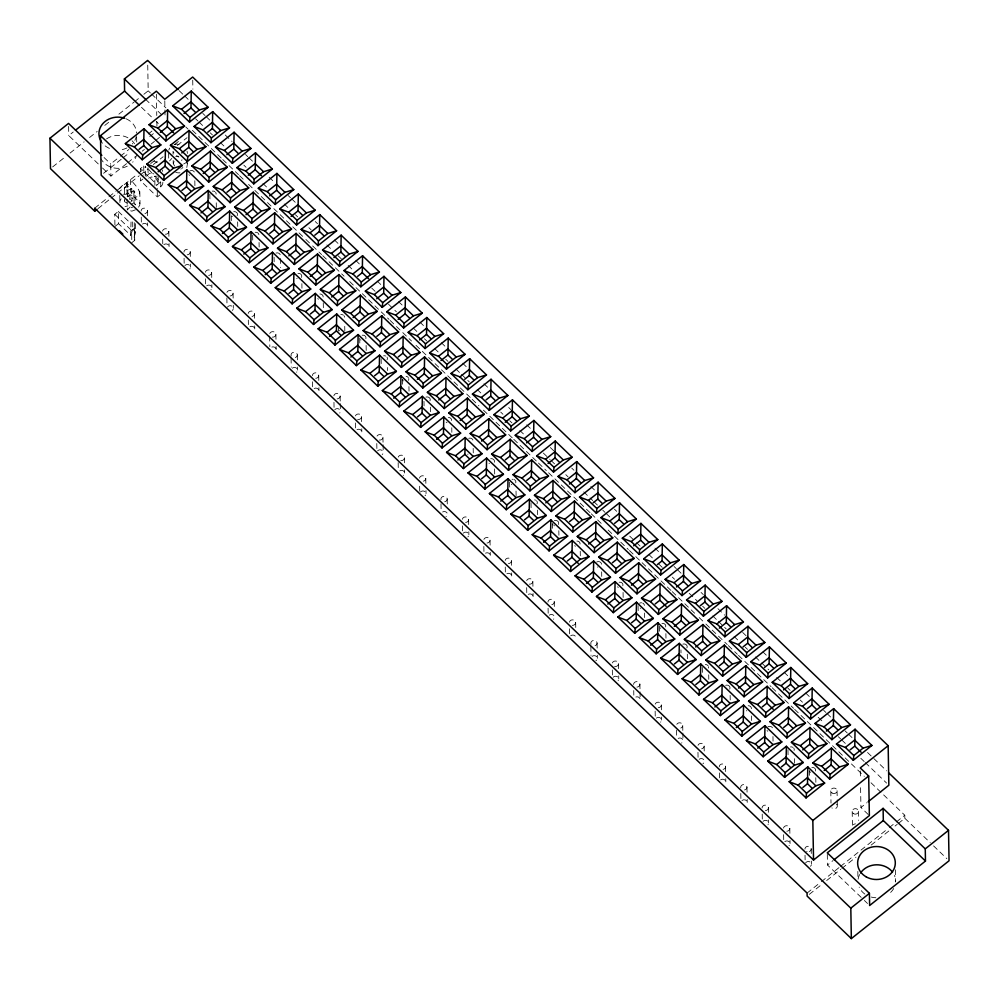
<?xml version="1.0" encoding="UTF-8"?>
<svg xmlns="http://www.w3.org/2000/svg" width="999" height="999" viewBox="0 0 999 999"><rect width="100%" height="100%" fill="white"/><g stroke="black" fill="none" stroke-linecap="round" stroke-linejoin="round"><path stroke-width="0.75" stroke-dasharray="5 3.75" d="M138.561 207.168L139.872 204.97L139.648 202.51L132.368 194.967L130.632 191.758L130.419 179.583C137.887 187.974 146.89 196.491 129.42 198.764M158.154 176.623L158.229 183.454L156.418 185.714M145.592 176.074L145.479 166.171M174.588 166.046L173.239 163.436L174.475 160.851M162.525 171.403L162.662 170.042M162.874 182.218L162.737 183.566A6.631 5.794 -1 0 1 161.963 185.389L159.915 187.375A6.219 5.432 -1 0 1 158.004 188.212L157.293 188.349M187.637 162.6L186.588 168.731M131.818 242.682L134.703 240.384L134.303 222.677M134.091 237.175L135.702 232.08L135.539 222.952M114.922 224.95L114.748 214.298L118.307 211.463L118.519 223.639L130.632 235.277L131.106 220.042M130.632 235.277L132.792 229.283L132.605 218.631M123.439 194.156A4.67 4.083 -1 0 0 125.474 194.293L133.841 190.759L134.865 191.945L133.654 194.568L131.905 195.354L129.882 194.83L127.085 197.79M169.793 148.089L169.368 148.751A7.53 6.593 -1 0 0 168.806 150.137M169.58 160.926L171.803 158.416M146.378 176.236L148.963 173.826A6.369 5.569 -1 0 1 151.024 173.164L151.761 173.089M121.216 198.813L120.542 199.688A5.232 4.583 -1 0 0 119.917 202.497M182.892 167.482L182.105 168.319M135.389 209.827L131.88 211.139L127.298 209.965L130.095 207.005M98.277 163.936L68.769 135.577L73.239 132.018M52.647 166.92L64.598 157.417M70.017 153.097L84.141 141.846M89.56 137.525L97.165 131.468M104.758 125.424L109.103 121.965M118.881 114.173L134.078 102.073M135.165 101.211L138.411 98.614M143.844 94.293L148.189 90.834L147.652 60.402M126.561 163.649L110.926 176.099L110.714 163.923L119.206 157.155M120.417 156.194L128.921 149.425M148.339 133.953L151.973 131.056M103.609 173.277L121.816 158.779M123.039 157.817L129.108 152.972M149.738 136.538L153.384 133.641M127.672 162.75L135.489 156.531M142.195 151.186L144.418 149.413M151.124 144.081L154.47 141.408M155.594 140.522L160.052 136.963M140.447 171.716L140.384 168.681L143.719 166.021L145.492 167.732L145.442 166.933M94.693 208.167L107.792 197.727M108.991 196.778L116.134 191.084M117.333 190.135L137.587 174.001M138.774 173.052L145.929 167.357M150.687 163.561L155.457 159.765M174.525 144.58L180.482 139.835M98.002 208.616L109.94 199.101M111.026 198.239L116.458 193.918M117.545 193.044L139.248 175.749M140.335 174.887L147.939 168.831M153.359 164.51L163.137 156.731M177.248 145.492L187.025 137.7M159.728 195.067L157.355 196.953L140.597 180.844L142.82 179.083M127.073 196.229L127.922 196.229L127.06 194.593L130.632 191.758M154.92 185.352L154.758 176.224L160.702 181.943L157.143 184.79L140.384 168.681M114.96 226.473L118.519 223.639M131.756 239.635L131.606 230.507L134.49 228.209L133.878 225.012M868.306 814.572L860.938 807.479L867.007 802.647M861.2 897.414L827.484 864.997L833.066 860.551M807.08 893.056L820.179 882.616M821.378 881.667L839.247 867.432M840.434 866.483L888.099 828.521M889.285 827.572L895.254 822.826M896.44 821.877L904.782 815.234L869.942 781.742M809.302 894.367L822.327 883.99M826.673 880.531L840.783 869.28M841.87 868.418L855.981 857.179M871.178 845.079L889.634 830.369M895.067 826.048L897.239 824.325M898.326 823.451L904.832 818.268L904.782 815.234M183.666 164.011L186.726 162.263L187.687 165.647M131.768 188.761L126.249 190.871L124.338 188.761A2.373 2.073 -1 0 1 124.85 187.55L128.534 186.413L131.768 188.761L131.98 200.924L130.906 201.386M180.719 169.056L181.431 168.756M132.368 203.609L134.053 202.934L135.265 204.92L135.04 192.745M181.331 160.24L182.13 159.927M127.947 205.794L125.687 206.468A4.67 4.083 -1 0 1 125 206.506M174.188 144.668L176.835 144.043L180.894 144.867M132.542 207.455L131.194 207.43M175.724 156.406L178.396 156.269M157.08 176.174L154.758 176.224M179.907 172.79L179.071 172.852A7.767 6.793 -1 0 1 176.536 172.552L175.699 172.278M126.998 203.047L124.688 201.773L124.475 196.366M127.922 196.229L127.71 184.066L124.538 184.428A7.28 6.369 -1 0 0 122.527 185.364L120.33 187.525A5.232 4.583 -1 0 0 119.88 188.436M152.984 173.701L153.871 173.901M153.971 161.076L157.205 162.425M152.098 173.302L148.089 168.669M129.633 198.913L130.332 199.4M179.146 90.672L183.654 95.005M184.778 96.079L188.149 99.326M202.772 113.386L205.02 115.547M206.144 116.633L210.652 120.954M225.275 135.015L232.018 141.496M245.517 154.483L247.764 156.643M248.888 157.717L253.384 162.05M269.131 177.185L274.762 182.592M288.261 195.567L290.509 197.74M291.633 198.813L296.129 203.147M315.247 221.528L317.507 223.689M334.378 239.91L338.873 244.231M355.744 260.452L360.239 264.785M377.123 281.006L381.618 285.327M398.489 301.548L402.984 305.869M419.855 322.09L424.363 326.423M441.233 342.645L445.729 346.965M462.599 363.186L467.107 367.507M483.978 383.728L488.474 388.062M508.716 407.517L510.964 409.69M526.71 424.825L531.218 429.145M550.337 447.54L553.708 450.774M571.703 468.081L573.963 470.242M590.834 486.463L595.329 490.784M614.447 509.178L616.695 511.338M654.944 548.101L660.564 553.508M674.063 566.483L676.311 568.643M677.434 569.73L681.942 574.05M701.061 592.444L703.308 594.605M717.931 608.666L724.687 615.147M742.682 632.454L746.053 635.701M762.924 651.91L766.295 655.157M784.302 672.464L787.674 675.711M805.669 693.006L810.164 697.339M823.663 710.314L825.911 712.474M827.035 713.561L831.543 717.881M845.042 730.856L847.289 733.016M848.413 734.103L852.909 738.423M867.532 752.484L886.65 770.866M195.604 118.769L197.852 120.929M198.976 122.003L203.459 126.311M210.19 132.792L212.437 134.94M220.292 142.495L225.899 147.889M243.843 165.147L246.091 167.295M262.912 183.479L268.519 188.873M284.228 203.971L288.711 208.279M295.442 214.748L297.69 216.908M308.903 227.697L311.151 229.845M326.86 244.942L331.343 249.263M338.074 255.732L341.433 258.966M348.164 265.434L353.771 270.829M371.728 288.087L375.087 291.321M388.549 304.258L396.403 311.813M413.224 327.984L417.719 332.305M424.45 338.773L426.685 340.934M434.54 348.476L439.036 352.797M445.754 359.265L448.002 361.413M455.856 368.968L460.339 373.276M461.463 374.363L469.318 381.905M477.172 389.46L481.655 393.768M500.724 412.1L502.972 414.26M509.702 420.729L511.938 422.889M519.792 430.444L525.399 435.826M543.356 453.084L550.087 459.552M551.198 460.639L554.57 463.873M565.784 474.65L568.031 476.81M583.741 491.908L592.707 500.536M593.831 501.623L598.314 505.931M602.809 510.239L605.044 512.4M606.168 513.486L610.651 517.794M629.732 536.126L635.339 541.52M636.463 542.594L640.946 546.915M648.801 554.457L653.284 558.778M658.89 564.173L662.262 567.407M672.352 577.11L674.6 579.27M689.185 593.281L697.027 600.836M702.647 606.231L704.882 608.379M712.737 615.933L717.22 620.242M718.343 621.328L726.198 628.87M734.053 636.425L739.66 641.82M745.266 647.202L747.514 649.362M755.369 656.917L768.818 669.854M776.673 677.409L781.168 681.718M787.899 688.186L790.134 690.346M800.236 700.049L802.472 702.21M818.181 717.307L823.788 722.702M838.373 736.713L840.621 738.873M841.732 739.959L846.228 744.267M860.813 758.291L864.172 761.525M865.296 762.599L886.613 783.091M192.395 130.345L221.603 158.429M222.727 159.515L238.461 174.638M239.585 175.712L244.081 180.032M248.576 184.365L304.757 238.374M305.881 239.448L311.501 244.855M312.625 245.929L321.616 254.583M322.739 255.657L344.081 276.186M349.7 281.581L389.036 319.393M390.159 320.467L411.501 340.996M415.996 345.317L433.978 362.6M435.102 363.686L471.053 398.251M472.177 399.325L478.921 405.819M483.416 410.139L512.637 438.224M513.761 439.298L537.35 461.988M538.473 463.061L546.341 470.629M548.588 472.789L590.159 512.762M591.283 513.836L603.646 525.724M608.141 530.044L628.371 549.487M629.495 550.574L671.066 590.534M672.19 591.62L694.655 613.224M699.15 617.544L704.77 622.951M705.893 624.025L727.247 644.555M728.371 645.629L737.362 654.27M738.486 655.356L771.066 686.675M772.19 687.762L793.543 708.291M794.667 709.365L864.335 776.348M148.189 90.834L150.399 92.957M151.511 94.018L165.896 107.855M185.814 126.998L188.024 129.121M904.832 818.268L930.256 842.706M933.578 845.903L946.84 858.653M145.467 99.188L164.323 117.32M141.471 107.305L153.059 118.456M156.219 121.491L158.329 123.514M104.058 157.53L110.714 163.923M102.497 167.994L110.926 176.099M864.372 900.449L867.532 903.496M131.331 200.312L131.98 200.924M118.307 211.463L130.419 223.102M132.792 229.283L135.702 232.08M114.748 214.298L131.606 230.507M127.71 184.066L126.848 182.417L127.06 194.593M187.063 151.261L187.475 153.471M158.254 182.705C157.367 179.296 152.959 175.387 149.413 177.672A3.521 3.084 -1 0 0 148.776 178.322M895.391 869.842L895.604 882.017A18.831 16.471 -1 0 0 894.43 875.424M860.301 770.966L860.426 778.571M860.589 787.699L860.938 807.479M858.478 811.275L858.641 820.404M857.829 871.415L857.954 879.02M852.197 811.513L852.472 826.735A3.134 2.747 -1 0 1 853.933 824.3M837.062 790.696L837.199 798.301M837.224 799.824L837.324 805.906M830.793 790.921L831.006 803.096M827.297 854.345L827.484 864.997M815.783 777.709L815.858 782.279M811.2 848.925L811.288 853.496M811.413 861.101L811.475 864.147M809.377 770.341L809.477 776.423M805.032 855.256L805.119 859.814M794.392 758.653L794.48 763.211M789.797 828.346L789.897 834.427M790.009 840.521L790.059 843.556M787.961 749.75L788.099 757.367M783.628 834.664L783.728 840.746M772.964 736.538L773.039 741.108M762.1 807.991A3.134 2.747 -1 0 1 765.122 805.132A3.134 2.747 -1 0 1 768.381 807.754L768.456 812.324M768.593 819.929L768.643 822.976M762.212 814.085L762.312 820.167M751.548 715.958L751.623 720.516M746.965 787.175L747.077 793.256M747.177 799.35L747.227 802.384M740.796 793.493L740.908 799.575M730.132 695.366L730.219 699.937M725.549 766.583L725.661 772.677M725.761 778.758L725.823 781.805M719.392 772.914L719.492 778.995M708.716 674.787L708.803 679.345M704.145 746.003L704.245 752.085M702.309 667.407L702.422 673.501M697.976 752.322L698.101 759.927M687.312 654.195L687.387 658.766M682.729 725.411L682.829 731.505M682.866 733.029L682.991 740.634M680.956 649.874L681.006 652.909M676.535 730.219L676.635 736.3M665.896 633.616L665.971 638.174M661.313 704.832L661.425 710.913M661.525 717.007L661.588 720.042M659.49 626.236L659.627 633.853M655.144 711.151L655.257 717.232M644.48 613.024L644.567 617.594M633.628 684.477A3.134 2.747 -1 0 1 636.65 681.618A3.134 2.747 -1 0 1 639.909 684.24L640.009 690.334M640.034 691.857L640.172 699.462M638.074 605.656L638.211 613.261M633.741 690.559L633.816 695.129M623.076 592.444L623.176 598.526M618.493 663.661L618.593 669.742M618.706 675.836L618.756 678.87M612.325 669.979L612.424 676.061M601.66 571.853L601.735 576.423M597.077 643.069L597.19 649.163M597.29 655.244L597.34 658.291M590.859 646.353L591.021 655.481M580.244 551.273L580.319 555.831M575.661 622.489L575.774 628.571M569.505 628.808L569.605 634.889M558.828 530.681L558.916 535.252M554.258 601.898L554.333 606.468M552.422 523.314L552.534 529.395M548.089 608.216L548.189 614.31M537.425 510.102L537.499 514.66M532.842 581.318L532.942 587.4M533.054 593.481L533.104 596.528M531.018 502.722L531.118 508.816M526.673 587.637L526.785 593.718M516.033 491.033L516.108 495.604M511.426 560.726L511.513 565.297M511.638 572.902L511.7 575.948M509.602 482.142L509.74 489.747M505.257 567.045L505.369 573.139M494.592 468.931L494.705 475.012M490.022 540.147L490.122 546.228M490.234 552.31L490.284 555.357M483.853 546.465L483.953 552.547M473.189 448.339L473.264 452.909M468.606 519.555L468.706 525.636M468.818 531.73L468.868 534.777M462.437 525.874L462.537 531.967M451.773 427.759L451.848 432.317M447.19 498.976L447.302 505.057M440.996 503.771L441.133 511.376M430.357 407.167L430.432 411.738M425.774 478.384L425.886 484.465M425.986 490.559L426.049 493.606M423.976 401.311L424.063 405.881M419.642 486.226L419.742 492.307M408.941 386.588L409.028 391.146M404.37 457.792L404.47 463.886M404.583 469.967L404.632 473.014M402.535 379.208L402.647 385.289M398.176 462.599L398.301 470.204M387.562 367.52L387.612 370.567M382.954 437.212L383.054 443.294M383.092 444.817L383.216 452.435M381.131 358.616L381.231 364.71M376.785 443.531L376.898 449.625M366.121 345.404L366.221 351.498M361.538 416.62L361.65 422.714M361.75 428.796L361.813 431.843M359.715 338.037L359.815 344.118M355.369 422.952L355.482 429.033M344.73 326.348L344.817 330.906M340.135 396.041L340.234 402.122M340.259 403.646L340.397 411.251M338.461 326.586L338.536 331.144M333.966 402.36L334.066 408.454M323.264 302.722L323.376 308.803M318.718 375.449L318.818 381.543M318.931 387.624L318.981 390.671M312.55 381.78L312.65 387.862M301.885 283.654L301.96 288.212M297.302 354.87L297.415 360.951M297.515 367.045L297.565 370.08M291.084 358.142L291.246 367.27M280.394 258.504L280.544 267.632M275.886 334.278L275.999 340.372M276.099 346.453L276.161 349.5M274.088 257.218L274.176 261.775M269.643 336.039L269.83 346.69M259.053 242.482L259.141 247.04M254.483 313.698L254.558 318.256M254.695 325.874L254.745 328.908M252.647 235.102L252.759 241.196M248.314 320.017L248.389 324.588M237.65 221.89L237.725 226.461M233.067 293.107L233.167 299.2M233.279 305.282L233.329 308.329M231.268 216.046L231.343 220.604M226.873 297.914L226.973 303.996M216.259 202.834L216.333 207.392M211.651 272.527L211.763 278.609M211.863 284.703L211.913 287.737M209.827 193.931L209.965 201.548M205.482 278.846L205.594 284.927M194.817 180.719L194.93 186.813M192.732 80.095L192.882 89.223M183.966 252.173A3.134 2.747 -1 0 1 186.988 249.313A3.134 2.747 -1 0 1 190.247 251.935L190.347 258.029M190.459 264.111L190.509 267.158M184.078 258.254L184.178 264.348M173.077 154.308L173.027 151.261L174.375 153.883L178.122 156.793A3.409 2.985 -1 0 0 178.958 156.993M173.189 160.402L173.239 163.436M168.619 153.122L168.756 160.739M168.831 231.356L168.931 237.437M169.043 243.531L169.093 246.566M164.785 100.799L164.922 108.416M164.947 109.94L165.047 116.021M162.687 239.198L162.762 243.756M160.702 181.943L160.814 188.037M156.381 94.218L156.756 115.522M156.855 121.616L156.943 126.174M157.255 190.871L157.355 196.953M148.002 167.732L148.164 176.86M147.415 210.764L147.527 216.858M147.627 222.939L147.677 225.986M143.719 166.021L143.881 175.15M140.547 177.81L140.597 180.844M141.246 217.083L141.359 223.177M139.81 191.533L140.022 203.709M136.626 137.375L136.713 141.945M133.841 190.759L134.053 202.934M134.49 228.209L134.703 240.384M129.882 194.83L129.97 199.388M127.11 199.313L127.298 209.965M124.338 188.761L124.45 194.855M119.78 195.467L119.892 201.548M68.619 126.436L68.769 135.577M468.731 438.311A3.134 2.747 -1 0 1 473.051 440.734M467.694 454.395A3.134 2.747 -1 0 1 468.069 454.033M271.84 347.078A3.134 2.747 -1 0 1 275.811 348.351A3.134 2.747 -1 0 1 274.688 351.935M269.767 333.566A3.134 2.747 -1 0 1 273.539 331.743A3.134 2.747 -1 0 1 275.836 334.915A3.134 2.747 -1 0 1 272.327 337.125M569.418 622.24A3.134 2.747 -1 0 1 572.951 619.88A3.134 2.747 -1 0 1 575.636 622.964A3.134 2.747 -1 0 1 572.102 625.324M570.691 635.789A3.134 2.747 -1 0 1 574.924 635.801A3.134 2.747 -1 0 1 575.274 639.497M597.964 567.082A3.134 2.747 -1 0 1 597.427 566.982M596.715 562.05A3.134 2.747 -1 0 1 599.35 561.75M599.85 561.925A3.134 2.747 -1 0 1 601.523 564.248M612.362 662.949A3.134 2.747 -1 0 1 616.321 661.151A3.134 2.747 -1 0 1 618.344 664.597A3.134 2.747 -1 0 1 614.397 666.395M613.136 677.322A3.134 2.747 -1 0 1 617.544 676.81A3.134 2.747 -1 0 1 618.094 680.669M408.741 378.496A3.134 2.747 -1 0 1 408.454 380.357M403.346 380.944A3.134 2.747 -1 0 1 402.609 379.682M406.106 376.373A3.134 2.747 -1 0 1 408.329 377.622M793.755 748.164A3.134 2.747 -1 0 1 794.093 750.461M790.434 746.952A3.134 2.747 -1 0 1 793.031 747.464M333.878 395.791A3.134 2.747 -1 0 1 337.237 393.419A3.134 2.747 -1 0 1 340.135 396.203A3.134 2.747 -1 0 1 337.113 398.901M334.777 409.702A3.134 2.747 -1 0 1 339.185 409.203A3.134 2.747 -1 0 1 339.735 413.049M442.644 511.988A3.134 2.747 -1 0 1 446.978 512.837A3.134 2.747 -1 0 1 445.991 516.62M440.984 499.675A3.134 2.747 -1 0 1 443.394 496.403A3.134 2.747 -1 0 1 447.127 498.501A3.134 2.747 -1 0 1 444.717 501.773M429.745 398.201A3.134 2.747 -1 0 1 429.87 400.949M425.899 397.14A3.134 2.747 -1 0 1 429.42 397.827M377.597 450.874A3.134 2.747 -1 0 1 382.217 450.524A3.134 2.747 -1 0 1 382.192 454.57M377.035 436.063A3.134 2.747 -1 0 1 380.956 434.765A3.134 2.747 -1 0 1 382.854 437.999A3.134 2.747 -1 0 1 379.395 440.047M255.132 232.305A3.134 2.747 -1 0 1 258.778 235.814M227.422 307.18A3.134 2.747 -1 0 1 232.118 306.268A3.134 2.747 -1 0 1 232.305 310.464M226.935 292.395A3.134 2.747 -1 0 1 230.532 290.534A3.134 2.747 -1 0 1 233.054 293.431A3.134 2.747 -1 0 1 230.045 295.966M576.86 541.033A3.134 2.747 -1 0 1 579.457 545.454M575.511 546.216A3.134 2.747 -1 0 1 574.65 545.629M463.249 533.216A3.134 2.747 -1 0 1 467.869 532.867A3.134 2.747 -1 0 1 467.844 536.913M462.362 519.318A3.134 2.747 -1 0 1 465.709 516.933A3.134 2.747 -1 0 1 468.606 519.717A3.134 2.747 -1 0 1 465.584 522.415M784.814 841.658A3.134 2.747 -1 0 1 789.247 841.82A3.134 2.747 -1 0 1 789.023 845.703M783.541 828.096A3.134 2.747 -1 0 1 786.9 825.723A3.134 2.747 -1 0 1 789.797 828.508A3.134 2.747 -1 0 1 786.775 831.205M206.681 285.826A3.134 2.747 -1 0 1 211.114 286.001A3.134 2.747 -1 0 1 210.889 289.885M205.407 272.277A3.134 2.747 -1 0 1 208.766 269.905A3.134 2.747 -1 0 1 211.651 272.69A3.134 2.747 -1 0 1 208.641 275.387M805.556 862.999A3.134 2.747 -1 0 1 810.264 862.087A3.134 2.747 -1 0 1 810.439 866.295M804.932 849.162A3.134 2.747 -1 0 1 807.579 846.34A3.134 2.747 -1 0 1 811.088 848.301A3.134 2.747 -1 0 1 809.252 851.585M807.105 851.66A3.134 2.747 -1 0 1 806.605 851.485M190.247 251.935A3.134 2.747 -1 0 1 187.225 254.795M184.89 265.597A3.134 2.747 -1 0 1 189.298 265.097A3.134 2.747 -1 0 1 189.847 268.943M189.623 175.412A3.134 2.747 -1 0 1 188.898 174.7M189.885 170.916A3.134 2.747 -1 0 1 194.655 173.589M558.466 522.14A3.134 2.747 -1 0 1 558.341 524.463M554.607 525.811A3.134 2.747 -1 0 1 554.095 525.624M553.234 525.049A3.134 2.747 -1 0 1 552.909 524.662M554.383 520.654A3.134 2.747 -1 0 1 558.216 521.715M640.784 608.254A3.134 2.747 -1 0 1 640.247 608.154M639.547 603.221A3.134 2.747 -1 0 1 641.645 602.809M642.682 603.096A3.134 2.747 -1 0 1 644.355 605.419M340.771 314.648A3.134 2.747 -1 0 1 343.369 315.16M344.093 315.859A3.134 2.747 -1 0 1 344.58 317.22M339.223 330.881A3.134 2.747 -1 0 1 339.598 330.519M292.32 368.181A3.134 2.747 -1 0 1 296.753 368.344A3.134 2.747 -1 0 1 296.541 372.227M291.258 356.031A3.134 2.747 -1 0 1 293.157 352.385A3.134 2.747 -1 0 1 297.19 354.233A3.134 2.747 -1 0 1 294.83 357.667M768.381 807.754A3.134 2.747 -1 0 1 765.359 810.614M763.024 821.415A3.134 2.747 -1 0 1 767.432 820.916A3.134 2.747 -1 0 1 767.981 824.762M506.88 573.738A3.134 2.747 -1 0 1 510.664 578.084M505.182 560.489A3.134 2.747 -1 0 1 508.541 558.104A3.134 2.747 -1 0 1 511.426 560.889A3.134 2.747 -1 0 1 508.416 563.586M767.769 731.231A3.134 2.747 -1 0 1 767.032 730.519M768.019 726.735A3.134 2.747 -1 0 1 772.801 729.407M483.891 539.435A3.134 2.747 -1 0 1 487.487 537.562A3.134 2.747 -1 0 1 490.01 540.459A3.134 2.747 -1 0 1 487 543.006M485.477 553.159A3.134 2.747 -1 0 1 489.622 557.155M386.925 357.03A3.134 2.747 -1 0 1 387.038 359.777M383.604 355.819A3.134 2.747 -1 0 1 385.726 356.069M622.127 583.091A3.134 2.747 -1 0 1 622.789 585.776M618.331 587.387A3.134 2.747 -1 0 1 617.469 586.8M619.143 582.267A3.134 2.747 -1 0 1 621.728 582.779M549.275 615.209A3.134 2.747 -1 0 1 553.708 615.384A3.134 2.747 -1 0 1 553.496 619.255M547.976 602.135A3.134 2.747 -1 0 1 550.811 599.288A3.134 2.747 -1 0 1 554.22 601.585A3.134 2.747 -1 0 1 551.785 604.695M592.095 656.38A3.134 2.747 -1 0 1 596.703 656.73A3.134 2.747 -1 0 1 595.879 660.726M591.033 644.243A3.134 2.747 -1 0 1 592.931 640.596A3.134 2.747 -1 0 1 596.965 642.444A3.134 2.747 -1 0 1 594.605 645.866M212.3 191.134A3.134 2.747 -1 0 1 214.885 191.646M215.622 192.345A3.134 2.747 -1 0 1 216.071 194.181M447.04 422.702A3.134 2.747 -1 0 1 446.178 422.115M448.376 417.52A3.134 2.747 -1 0 1 451.61 420.629M399.825 470.816A3.134 2.747 -1 0 1 404.158 471.653A3.134 2.747 -1 0 1 403.171 475.449M398.239 457.092A3.134 2.747 -1 0 1 402.01 455.257A3.134 2.747 -1 0 1 404.308 458.429A3.134 2.747 -1 0 1 400.799 460.639M748.151 705.719A3.134 2.747 -1 0 1 751.26 709.29M746.815 710.901A3.134 2.747 -1 0 1 746.353 710.639M162.587 231.106A3.134 2.747 -1 0 1 166.296 228.771A3.134 2.747 -1 0 1 168.731 232.143A3.134 2.747 -1 0 1 164.735 234.091M163.848 244.655A3.134 2.747 -1 0 1 168.094 244.668A3.134 2.747 -1 0 1 168.431 248.364M665.696 625.536A3.134 2.747 -1 0 1 665.609 626.947M660.701 628.296A3.134 2.747 -1 0 1 660.302 627.971M661.962 623.438A3.134 2.747 -1 0 1 664.547 623.95M664.947 624.275A3.134 2.747 -1 0 1 665.534 625.074M719.28 766.82A3.134 2.747 -1 0 1 722.115 763.973A3.134 2.747 -1 0 1 725.524 766.27A3.134 2.747 -1 0 1 723.076 769.38M720.579 779.894A3.134 2.747 -1 0 1 725.461 783.191M740.759 787.886A3.134 2.747 -1 0 1 743.169 784.615A3.134 2.747 -1 0 1 746.902 786.7A3.134 2.747 -1 0 1 744.492 789.972M741.982 800.486A3.134 2.747 -1 0 1 746.578 804.183M814.435 768.044A3.134 2.747 -1 0 1 815.496 771.053M810.589 772.402A3.134 2.747 -1 0 1 809.852 771.703M811.85 767.544A3.134 2.747 -1 0 1 813.985 767.794M635.851 697.04A3.134 2.747 -1 0 1 639.822 698.313A3.134 2.747 -1 0 1 638.698 701.897M639.909 684.24A3.134 2.747 -1 0 1 636.887 687.1M493.656 459.577A3.134 2.747 -1 0 1 494.318 462.262M489.398 463.611A3.134 2.747 -1 0 1 488.998 463.286M490.659 458.753A3.134 2.747 -1 0 1 493.256 459.253M236.301 212.225A3.134 2.747 -1 0 1 237.15 215.672M232.455 216.583A3.134 2.747 -1 0 1 231.718 215.871M233.716 211.726A3.134 2.747 -1 0 1 235.839 211.975M854.42 824.075A3.134 2.747 -1 0 1 855.481 823.863M656.343 718.131A3.134 2.747 -1 0 1 660.776 718.306A3.134 2.747 -1 0 1 660.551 722.19M655.194 704.12A3.134 2.747 -1 0 1 658.791 702.247A3.134 2.747 -1 0 1 661.313 705.144A3.134 2.747 -1 0 1 658.304 707.692M699.163 759.302A3.134 2.747 -1 0 1 703.771 759.665A3.134 2.747 -1 0 1 702.946 763.648M698.014 745.291A3.134 2.747 -1 0 1 703.333 744.267A3.134 2.747 -1 0 1 701.673 748.8M678.184 738.436A3.134 2.747 -1 0 1 682.517 739.272A3.134 2.747 -1 0 1 681.53 743.069M676.81 724.263A3.134 2.747 -1 0 1 681.917 723.676A3.134 2.747 -1 0 1 680.781 728.071M836.513 804.17A3.134 2.747 -1 0 1 836.3 808.054A3.134 2.747 -1 0 1 831.867 807.879M249.937 326.71A3.134 2.747 -1 0 1 253.721 331.056M248.227 313.449A3.134 2.747 -1 0 1 251.411 311.064A3.134 2.747 -1 0 1 254.47 313.536A3.134 2.747 -1 0 1 251.998 316.496M686.95 645.654A3.134 2.747 -1 0 1 686.812 647.976M682.854 644.168A3.134 2.747 -1 0 1 686.7 645.229M318.556 299.176A3.134 2.747 -1 0 1 317.694 298.601M319.905 294.006A3.134 2.747 -1 0 1 323.139 297.103M312.437 375.686A3.134 2.747 -1 0 1 315.821 372.839A3.134 2.747 -1 0 1 318.656 376.086A3.134 2.747 -1 0 1 314.623 378.184M314.173 388.474A3.134 2.747 -1 0 1 318.319 392.457M365.172 336.064A3.134 2.747 -1 0 1 365.834 338.748M360.926 340.097A3.134 2.747 -1 0 1 360.527 339.772M362.187 335.239A3.134 2.747 -1 0 1 364.772 335.739M708.516 666.708A3.134 2.747 -1 0 1 708.441 668.119M705.331 664.547A3.134 2.747 -1 0 1 708.104 665.821M356.993 429.645A3.134 2.747 -1 0 1 360.776 433.991M355.419 415.909A3.134 2.747 -1 0 1 359.54 414.173A3.134 2.747 -1 0 1 361.263 417.869A3.134 2.747 -1 0 1 356.943 419.18M537.225 502.01A3.134 2.747 -1 0 1 536.925 503.871M534.577 499.887A3.134 2.747 -1 0 1 535.614 500.174M536.475 500.749A3.134 2.747 -1 0 1 537.062 501.56M526.71 580.606A3.134 2.747 -1 0 1 530.494 578.771A3.134 2.747 -1 0 1 532.779 581.955A3.134 2.747 -1 0 1 529.283 584.153M528.296 594.33A3.134 2.747 -1 0 1 532.455 598.326M514.198 479.582A3.134 2.747 -1 0 1 515.721 482.854M511.775 484.64A3.134 2.747 -1 0 1 511.276 484.453M512.075 479.345A3.134 2.747 -1 0 1 513.161 479.295M301.273 274.688A3.134 2.747 -1 0 1 301.386 277.435M297.153 278.596A3.134 2.747 -1 0 1 296.691 278.334M297.952 273.476A3.134 2.747 -1 0 1 300.936 274.313M276.011 253.034A3.134 2.747 -1 0 1 279.683 257.255M141.146 211.001A3.134 2.747 -1 0 1 143.981 208.154A3.134 2.747 -1 0 1 147.377 210.452A3.134 2.747 -1 0 1 144.942 213.561M142.432 224.076A3.134 2.747 -1 0 1 147.315 227.372M420.429 492.045A3.134 2.747 -1 0 1 425.037 491.695A3.134 2.747 -1 0 1 425.012 495.741M419.53 478.134A3.134 2.747 -1 0 1 422.702 475.761A3.134 2.747 -1 0 1 425.761 478.221A3.134 2.747 -1 0 1 423.301 481.181M728.333 685.451A3.134 2.747 -1 0 1 729.645 689.148M725.674 685.339A3.134 2.747 -1 0 1 727.821 685.264M124.55 200.936A2.373 2.073 -1 0 1 124.788 200.1M893.693 888.498A18.831 16.471 -1 0 1 889.435 893.443M875.861 897.739A18.831 16.471 -1 0 1 871.315 897.065M864.884 894.093A18.831 16.471 -1 0 1 859.165 887.137M858.116 879.22A18.831 16.471 -1 0 1 859.902 874.075M136.763 153.921A18.831 16.471 -1 0 1 132.68 162.213M127.273 166.196A18.831 16.471 -1 0 1 100.999 158.853M106.518 138.911A18.831 16.471 -1 0 1 128.846 138.299M132.043 140.747A18.831 16.471 -1 0 1 134.528 143.756M136.438 135.652A18.831 16.471 -1 0 1 132.355 143.956M126.948 147.939A18.831 16.471 -1 0 1 119.892 149.962M109.44 148.414A18.831 16.471 -1 0 1 101.324 141.696M126.086 118.781A18.831 16.471 -1 0 1 136.588 133.004M853.408 813.573A3.134 2.747 -1 0 0 858.453 811.762A3.134 2.747 -1 0 0 854.157 808.853A3.134 2.747 -1 0 0 853.408 813.573M832.005 792.981A3.134 2.747 -1 0 0 837.037 791.171A3.134 2.747 -1 0 0 832.741 788.273A3.134 2.747 -1 0 0 832.005 792.981"/><path stroke-width="1.5" d="M143.993 128.721L160.851 144.93L142.245 159.753L125.375 143.544L143.993 128.721L143.719 145.604L147.927 149.663M165.409 149.301L182.268 165.509L163.649 180.332L146.791 164.123L165.409 149.301L165.122 166.196L169.343 170.242M167.632 109.89L184.49 126.099L165.871 140.921L149.013 124.713L167.632 109.89L167.345 126.786L173.676 132.855M186.813 169.892L203.671 186.101L185.065 200.924L168.207 184.715L186.813 169.892L186.538 186.776L190.759 190.834M189.036 130.482L205.894 146.691L187.288 161.513L170.429 145.305L189.036 130.482L188.761 147.365L192.982 151.423M191.259 91.071L208.117 107.28L189.51 122.103L172.652 105.894L191.259 91.071L190.984 107.954L195.205 112.013M208.229 190.472L225.087 206.681L206.481 221.503L189.623 205.294L208.229 190.472L207.954 207.367L212.163 211.413M210.452 151.061L227.31 167.27L208.704 182.093L191.845 165.884L210.452 151.061L210.177 167.957L214.385 172.003M212.675 111.651L229.533 127.86L210.926 142.682L194.068 126.473L212.675 111.651L212.4 128.546L216.608 132.592M229.645 211.064L246.503 227.273L227.884 242.095L211.026 225.886L229.645 211.064L229.358 227.947L233.579 232.005M231.868 171.653L248.726 187.862L230.12 202.685L213.249 186.476L231.868 171.653L231.581 188.536L235.801 192.595M234.091 132.243L250.949 148.451L232.342 163.274L215.472 147.065L234.091 132.243L233.803 149.126L238.024 153.184M251.049 231.643L267.919 247.852L249.3 262.687L232.442 246.466L251.049 231.643L250.774 248.539L254.995 252.585M253.271 192.233L270.142 208.441L251.523 223.264L234.665 207.055L253.271 192.233L252.997 209.128L257.218 213.174M255.494 152.822L272.365 169.031L253.746 183.853L236.888 167.645L255.494 152.822L255.22 169.718L261.538 175.787M272.465 252.235L289.323 268.444L270.717 283.266L253.858 267.058L272.465 252.235L272.19 269.118L276.398 273.177M274.688 212.824L291.546 229.033L272.939 243.856L256.081 227.647L274.688 212.824L274.413 229.708L278.621 233.766M276.91 173.414L293.768 189.623L275.162 204.445L258.304 188.237L276.91 173.414L276.636 190.297L280.844 194.355M293.881 272.814L310.739 289.023L292.133 303.858L275.262 287.65L293.881 272.814L293.606 289.71L297.814 293.756M296.104 233.404L312.962 249.613L294.355 264.435L277.497 248.227L296.104 233.404L295.829 250.299L300.037 254.345M298.326 193.993L315.185 210.202L296.578 225.025L279.72 208.816L298.326 193.993L298.052 210.889L302.26 214.935M315.297 293.406L332.155 309.615L313.536 324.438L296.678 308.229L315.297 293.406L315.01 310.289L319.23 314.348M317.52 253.996L334.378 270.205L315.759 285.027L298.901 268.818L317.52 253.996L317.232 270.879L321.453 274.937M319.742 214.585L336.601 230.794L317.982 245.617L301.124 229.408L319.742 214.585L319.455 231.468L323.676 235.527M336.7 313.986L353.559 330.207L334.952 345.03L318.094 328.821L336.7 313.986L336.426 330.881L340.647 334.927M338.923 274.575L355.781 290.784L337.175 305.619L320.317 289.398L338.923 274.575L338.649 291.471L342.869 295.517M341.146 235.165L358.017 251.373L339.398 266.196L322.54 249.987L341.146 235.165L340.871 252.06L345.092 256.106M358.117 334.578L374.975 350.786L356.368 365.609L339.51 349.4L358.117 334.578L357.842 351.461L362.05 355.519M360.339 295.167L377.197 311.376L358.591 326.198L341.733 309.99L360.339 295.167L360.065 312.05L364.273 316.109M362.562 255.756L379.42 271.965L360.814 286.788L343.956 270.579L362.562 255.756L362.287 272.64L368.606 278.721M379.533 355.169L396.391 371.378L377.784 386.201L360.914 369.992L379.533 355.169L379.245 372.053L383.466 376.099M381.755 315.746L398.613 331.955L380.007 346.79L363.137 330.582L381.755 315.746L381.468 332.642L385.689 336.688M383.978 276.336L400.836 292.545L382.23 307.367L365.359 291.159L383.978 276.336L383.691 293.231L387.912 297.277M400.936 375.749L417.807 391.958L399.188 406.78L382.33 390.572L400.936 375.749L400.661 392.632L404.882 396.69M403.159 336.338L420.03 352.547L401.411 367.37L384.553 351.161L403.159 336.338L402.884 353.221L407.105 357.28M405.382 296.928L422.252 313.137L403.633 327.959L386.775 311.75L405.382 296.928L405.107 313.811L409.328 317.869M422.352 396.341L439.21 412.55L420.604 427.372L403.746 411.163L422.352 396.341L422.077 413.224L426.286 417.282M424.575 356.918L441.433 373.139L422.827 387.962L405.969 371.753L424.575 356.918L424.3 373.813L428.509 377.859M426.798 317.507L443.656 333.716L425.05 348.539L408.191 332.33L426.798 317.507L426.523 334.403L430.731 338.449M443.768 416.92L460.626 433.129L442.02 447.952L425.149 431.743L443.768 416.92L443.494 433.816L447.702 437.862M445.991 377.51L462.849 393.718L444.243 408.541L427.385 392.332L445.991 377.51L445.716 394.393L449.925 398.451M448.214 338.099L465.072 354.308L446.466 369.131L429.607 352.922L448.214 338.099L447.939 354.982L452.147 359.041M465.184 437.512L482.042 453.721L463.424 468.543L446.565 452.335L465.184 437.512L464.897 454.395L469.118 458.454M467.407 398.102L484.265 414.31L465.646 429.133L448.788 412.924L467.407 398.102L467.12 414.985L471.341 419.031M469.63 358.678L486.488 374.887L467.869 389.722L451.011 373.501L469.63 358.678L469.343 375.574L473.563 379.62M486.588 458.091L503.446 474.3L484.84 489.123L467.982 472.914L486.588 458.091L486.313 474.987L490.534 479.033M488.811 418.681L505.669 434.89L487.062 449.712L470.204 433.504L488.811 418.681L488.536 435.564L492.757 439.622M491.033 379.27L507.904 395.479L489.285 410.302L472.427 394.093L491.033 379.27L490.759 396.153L494.98 400.212M508.004 478.683L524.862 494.892L506.256 509.715L489.398 493.506L508.004 478.683L507.729 495.566L511.938 499.625M510.227 439.273L527.085 455.482L508.479 470.304L491.62 454.095L510.227 439.273L509.952 456.156L514.16 460.202M512.45 399.85L529.308 416.059L510.701 430.894L493.843 414.685L512.45 399.85L512.175 416.745L516.383 420.791M529.42 499.263L546.278 515.472L527.672 530.294L510.801 514.085L529.42 499.263L529.133 516.158L533.354 520.204M531.643 459.852L548.501 476.061L529.895 490.884L513.024 474.675L531.643 459.852L531.356 476.735L535.576 480.794M533.866 420.442L550.724 436.65L532.117 451.473L515.247 435.264L533.866 420.442L533.578 437.325L537.799 441.383M550.824 519.855L567.694 536.063L549.075 550.886L532.217 534.677L550.824 519.855L550.549 536.738L554.77 540.796M553.046 480.444L569.917 496.653L551.298 511.476L534.44 495.267L553.046 480.444L552.772 497.327L556.992 501.386M555.269 441.021L572.14 457.242L553.521 472.065L536.663 455.856L555.269 441.021L554.994 457.917L559.215 461.963M572.24 540.434L589.098 556.643L570.491 571.465L553.633 555.257L572.24 540.434L571.965 557.33L578.284 563.399M574.462 501.023L591.321 517.232L572.714 532.055L555.856 515.846L574.462 501.023L574.188 517.919L578.396 521.965M576.685 461.613L593.543 477.822L574.937 492.644L558.079 476.436L576.685 461.613L576.411 478.496L580.619 482.554M593.656 561.026L610.514 577.235L591.908 592.057L575.049 575.849L593.656 561.026L593.381 577.909L597.589 581.967M595.879 521.615L612.737 537.824L594.13 552.647L577.272 536.438L595.879 521.615L595.604 538.498L599.812 542.557M598.101 482.205L614.959 498.414L596.353 513.236L579.495 497.027L598.101 482.205L597.827 499.088L602.035 503.134M615.072 581.605L631.93 597.814L613.311 612.637L596.453 596.428L615.072 581.605L614.785 598.501L619.005 602.547M617.295 542.195L634.153 558.404L615.534 573.226L598.676 557.017L617.295 542.195L617.007 559.09L621.228 563.136M619.517 502.784L636.375 518.993L617.757 533.816L600.899 517.607L619.517 502.784L619.23 519.667L623.451 523.726M636.475 602.197L653.334 618.406L634.727 633.229L617.869 617.02L636.475 602.197L636.201 619.08L640.421 623.139M638.698 562.787L655.569 578.995L636.95 593.818L620.092 577.609L638.698 562.787L638.423 579.67L642.644 583.728M640.921 523.376L657.792 539.585L639.173 554.408L622.315 538.199L640.921 523.376L640.646 540.259L644.867 544.318M657.891 622.777L674.75 638.985L656.143 653.808L639.285 637.599L657.891 622.777L657.617 639.672L661.825 643.718M660.114 583.366L676.972 599.575L658.366 614.397L641.508 598.189L660.114 583.366L659.839 600.262L666.158 606.331M662.337 543.956L679.195 560.164L660.589 574.987L643.731 558.778L662.337 543.956L662.062 560.851L666.271 564.897M679.308 643.368L696.166 659.577L677.559 674.4L660.689 658.191L679.308 643.368L679.02 660.252L683.241 664.31M681.53 603.958L698.388 620.167L679.782 634.989L662.911 618.781L681.53 603.958L681.243 620.841L685.464 624.899M683.753 564.547L700.611 580.756L682.005 595.579L665.134 579.37L683.753 564.547L683.478 581.43L687.687 585.489M700.711 663.948L717.582 680.157L698.963 694.992L682.105 678.771L700.711 663.948L700.436 680.843L704.657 684.889M702.934 624.537L719.804 640.746L701.186 655.569L684.327 639.36L702.934 624.537L702.659 641.433L706.88 645.479M705.169 585.127L722.027 601.336L703.408 616.158L686.55 599.949L705.169 585.127L704.882 602.022L709.103 606.068M722.127 684.54L738.985 700.749L720.379 715.571L703.521 699.362L722.127 684.54L721.852 701.423L726.061 705.481M724.35 645.129L741.208 661.338L722.602 676.161L705.744 659.952L724.35 645.129L724.075 662.012L728.283 666.071M726.573 605.719L743.431 621.927L724.824 636.75L707.966 620.541L726.573 605.719L726.298 622.602L730.506 626.66M743.543 705.119L760.401 721.328L741.795 736.163L724.937 719.954L743.543 705.119L743.268 722.015L747.477 726.061M745.766 665.709L762.624 681.917L744.018 696.74L727.16 680.531L745.766 665.709L745.491 682.604L749.7 686.65M747.989 626.298L764.847 642.507L746.241 657.33L729.382 641.121L747.989 626.298L747.714 643.194L751.922 647.24M764.959 725.711L781.817 741.92L763.199 756.743L746.34 740.534L764.959 725.711L764.672 742.594L768.893 746.653M767.182 686.301L784.04 702.509L765.421 717.332L748.563 701.123L767.182 686.301L766.895 703.184L773.226 709.265M769.405 646.89L786.263 663.099L767.644 677.921L750.786 661.713L769.405 646.89L769.118 663.773L773.338 667.832M786.363 746.29L803.221 762.512L784.615 777.334L767.756 761.126L786.363 746.29L786.088 763.186L790.309 767.232M788.586 706.88L805.456 723.089L786.837 737.911L769.979 721.703L788.586 706.88L788.311 723.776L792.532 727.821M790.808 667.469L807.679 683.678L789.06 698.501L772.202 682.292L790.808 667.469L790.534 684.365L794.754 688.411M807.779 766.882L824.637 783.091L806.031 797.914L789.173 781.705L807.779 766.882L807.504 783.765L811.712 787.824M810.002 727.472L826.86 743.681L808.253 758.503L791.395 742.294L810.002 727.472L809.727 744.355L813.935 748.413M812.224 688.061L829.083 704.27L810.476 719.093L793.618 702.884L812.224 688.061L811.95 704.944L816.158 709.003M831.418 748.051L848.276 764.26L829.669 779.095L812.799 762.874L831.418 748.051L831.131 764.947L835.351 768.993M833.641 708.641L850.499 724.849L831.892 739.672L815.022 723.463L833.641 708.641L833.366 725.536L837.574 729.582M855.057 729.233L871.915 745.441L853.296 760.264L836.438 744.055L855.057 729.233L854.769 746.116L861.101 752.197M142.245 159.753L142.732 155.032L152.035 147.627L160.851 144.93M165.871 140.921L166.371 136.214L175.674 128.796L184.49 126.099M163.649 180.332L164.148 175.624L173.451 168.207L182.268 165.509M189.51 122.103L189.997 117.383L199.313 109.977L208.117 107.28M187.288 161.513L187.775 156.793L197.09 149.388L205.894 146.691M185.065 200.924L185.552 196.204L194.867 188.799L203.671 186.101M210.926 142.682L211.413 137.974L220.717 130.557L229.533 127.86M208.704 182.093L209.191 177.385L218.494 169.967L227.31 167.27M206.481 221.503L206.968 216.795L216.271 209.378L225.087 206.681M232.342 163.274L232.829 158.554L242.133 151.149L250.949 148.451M230.12 202.685L230.607 197.964L239.91 190.559L248.726 187.862M227.884 242.095L228.384 237.375L237.687 229.97L246.503 227.273M253.746 183.853L254.245 179.146L263.549 171.728L272.365 169.031M251.523 223.264L252.023 218.556L261.326 211.139L270.142 208.441M249.3 262.687L249.8 257.967L259.103 250.549L267.919 247.852M275.162 204.445L275.649 199.725L284.952 192.32L293.768 189.623M272.939 243.856L273.426 239.136L282.729 231.731L291.546 229.033M270.717 283.266L271.204 278.546L280.507 271.141L289.323 268.444M296.578 225.025L297.065 220.317L306.368 212.899L315.185 210.202M294.355 264.435L294.842 259.728L304.146 252.31L312.962 249.613M292.133 303.858L292.62 299.138L301.923 291.72L310.739 289.023M317.982 245.617L318.481 240.896L327.784 233.491L336.601 230.794M315.759 285.027L316.258 280.307L325.562 272.902L334.378 270.205M313.536 324.438L314.036 319.73L323.339 312.312L332.155 309.615M339.398 266.196L339.885 261.488L349.2 254.071L358.017 251.373M337.175 305.619L337.662 300.899L346.978 293.481L355.781 290.784M334.952 345.03L335.439 340.309L344.755 332.904L353.559 330.207M360.814 286.788L361.301 282.068L370.604 274.663L379.42 271.965M358.591 326.198L359.078 321.478L368.381 314.073L377.197 311.376M356.368 365.609L356.855 360.901L366.158 353.484L374.975 350.786M382.23 307.367L382.717 302.66L392.02 295.242L400.836 292.545M380.007 346.79L380.494 342.07L389.797 334.653L398.613 331.955M377.784 386.201L378.271 381.481L387.575 374.076L396.391 371.378M403.633 327.959L404.133 323.239L413.436 315.834L422.252 313.137M401.411 367.37L401.91 362.662L411.213 355.244L420.03 352.547M399.188 406.78L399.687 402.073L408.991 394.655L417.807 391.958M425.05 348.539L425.537 343.831L434.84 336.413L443.656 333.716M422.827 387.962L423.314 383.241L432.617 375.824L441.433 373.139M420.604 427.372L421.091 422.652L430.394 415.247L439.21 412.55M446.466 369.131L446.953 364.41L456.256 357.005L465.072 354.308M444.243 408.541L444.73 403.833L454.033 396.416L462.849 393.718M442.02 447.952L442.507 443.244L451.81 435.826L460.626 433.129M467.869 389.722L468.369 385.002L477.672 377.585L486.488 374.887M465.646 429.133L466.146 424.413L475.449 417.008L484.265 414.31M463.424 468.543L463.923 463.823L473.226 456.418L482.042 453.721M489.285 410.302L489.772 405.582L499.088 398.176L507.904 395.479M487.062 449.712L487.549 445.005L496.865 437.587L505.669 434.89M484.84 489.123L485.327 484.415L494.642 476.998L503.446 474.3M510.701 430.894L511.188 426.173L520.491 418.756L529.308 416.059M508.479 470.304L508.966 465.584L518.269 458.179L527.085 455.482M506.256 509.715L506.743 504.994L516.046 497.589L524.862 494.892M532.117 451.473L532.604 446.765L541.908 439.348L550.724 436.65M529.895 490.884L530.382 486.176L539.685 478.758L548.501 476.061M527.672 530.294L528.159 525.586L537.462 518.169L546.278 515.472M553.521 472.065L554.02 467.345L563.324 459.94L572.14 457.242M551.298 511.476L551.798 506.755L561.101 499.35L569.917 496.653M549.075 550.886L549.575 546.166L558.878 538.761L567.694 536.063M574.937 492.644L575.424 487.937L584.74 480.519L593.543 477.822M572.714 532.055L573.201 527.347L582.504 519.93L591.321 517.232M570.491 571.465L570.978 566.758L580.282 559.34L589.098 556.643M596.353 513.236L596.84 508.516L606.143 501.111L614.959 498.414M594.13 552.647L594.617 547.927L603.92 540.521L612.737 537.824M591.908 592.057L592.395 587.337L601.698 579.932L610.514 577.235M617.757 533.816L618.256 529.108L627.559 521.69L636.375 518.993M615.534 573.226L616.033 568.518L625.337 561.101L634.153 558.404M613.311 612.637L613.811 607.929L623.114 600.511L631.93 597.814M639.173 554.408L639.66 549.687L648.975 542.282L657.792 539.585M636.95 593.818L637.437 589.098L646.753 581.693L655.569 578.995M634.727 633.229L635.214 628.508L644.53 621.103L653.334 618.406M660.589 574.987L661.076 570.279L670.379 562.862L679.195 560.164M658.366 614.397L658.853 609.69L668.156 602.272L676.972 599.575M656.143 653.808L656.63 649.1L665.933 641.683L674.75 638.985M682.005 595.579L682.492 590.859L691.795 583.453L700.611 580.756M679.782 634.989L680.269 630.269L689.572 622.864L698.388 620.167M677.559 674.4L678.046 669.68L687.349 662.275L696.166 659.577M703.408 616.158L703.908 611.45L713.211 604.033L722.027 601.336M701.186 655.569L701.685 650.861L710.988 643.443L719.804 640.746M698.963 694.992L699.462 690.272L708.766 682.854L717.582 680.157M724.824 636.75L725.311 632.03L734.627 624.625L743.431 621.927M722.602 676.161L723.089 671.44L732.392 664.035L741.208 661.338M720.379 715.571L720.866 710.851L730.169 703.446L738.985 700.749M746.241 657.33L746.728 652.622L756.031 645.204L764.847 642.507M744.018 696.74L744.505 692.032L753.808 684.615L762.624 681.917M741.795 736.163L742.282 731.443L751.585 724.025L760.401 721.328M767.644 677.921L768.144 673.201L777.447 665.796L786.263 663.099M765.421 717.332L765.921 712.612L775.224 705.207L784.04 702.509M763.199 756.743L763.698 752.035L773.001 744.617L781.817 741.92M789.06 698.501L789.547 693.793L798.863 686.375L807.679 683.678M786.837 737.911L787.324 733.204L796.64 725.786L805.456 723.089M784.615 777.334L785.102 772.614L794.417 765.197L803.221 762.512M810.476 719.093L810.963 714.372L820.266 706.967L829.083 704.27M808.253 758.503L808.74 753.783L818.044 746.378L826.86 743.681M806.031 797.914L806.518 793.206L815.821 785.788L824.637 783.091M831.892 739.672L832.379 734.964L841.682 727.547L850.499 724.849M829.669 779.095L830.157 774.375L839.46 766.957L848.276 764.26M853.296 760.264L853.795 755.544L863.099 748.139L871.915 745.441M96.915 209.478L94.743 211.201L50.487 168.656L49.95 138.224L68.556 123.401L101.836 155.394M139.361 105.282L124.6 91.096L124.388 78.933L147.652 60.402L178.022 89.598M75.474 130.232L124.6 91.096M888.161 745.691L860.239 767.919L868.68 776.023L869.367 815.584L813.536 860.064L101.186 175.212L100.499 135.652L156.331 91.184L164.76 99.288L192.67 77.048L888.161 745.691L888.848 785.251L868.218 801.685M125.375 143.544L134.303 146.928L143.606 139.523L152.035 147.627M149.013 124.713L157.942 128.109L167.245 120.692L175.674 128.796M172.652 105.894L181.568 109.278L190.884 101.873L199.313 109.977M139.061 149.313L143.719 145.604M160.364 132.343L167.345 126.786M184.003 113.511L190.984 107.954M146.791 164.123L155.719 167.52L165.022 160.102L173.451 168.207M170.429 145.305L179.345 148.689L188.649 141.284L197.09 149.388M194.068 126.473L202.984 129.87L212.287 122.452L220.717 130.557M158.142 171.753L165.122 166.196M181.781 152.922L188.761 147.365M207.742 132.243L212.4 128.546M168.207 184.715L177.123 188.099L186.426 180.694L194.867 188.799M191.845 165.884L200.762 169.281L210.065 161.863L218.494 169.967M215.472 147.065L224.4 150.449L233.704 143.044L242.133 151.149M181.88 190.484L186.538 186.776M203.197 173.514L210.177 167.957M226.835 154.683L233.803 149.126M189.623 205.294L198.539 208.691L207.842 201.274L216.271 209.378M213.249 186.476L222.178 189.86L231.481 182.455L239.91 190.559M236.888 167.645L245.804 171.041L255.12 163.624L263.549 171.728M200.974 212.924L207.954 207.367M226.935 192.245L231.581 188.536M248.239 175.275L255.22 169.718M211.026 225.886L219.955 229.27L229.258 221.865L237.687 229.97M234.665 207.055L243.581 210.452L252.897 203.034L261.326 211.139M258.304 188.237L267.22 191.621L276.523 184.216L284.952 192.32M222.39 233.504L229.358 227.947M246.016 214.685L252.997 209.128M269.655 195.854L276.636 190.297M232.442 246.466L241.358 249.862L250.674 242.445L259.103 250.549M256.081 227.647L264.997 231.031L274.3 223.626L282.729 231.731M279.72 208.816L288.636 212.213L297.939 204.795L306.368 212.899M243.793 254.096L250.774 248.539M269.755 233.416L274.413 229.708M291.071 216.446L298.052 210.889M253.858 267.058L262.774 270.442L272.078 263.037L280.507 271.141M277.497 248.227L286.413 251.623L295.716 244.206L304.146 252.31M301.124 229.408L310.052 232.792L319.355 225.387L327.784 233.491M265.21 274.675L272.19 269.118M288.848 255.856L295.829 250.299M314.81 235.177L319.455 231.468M275.262 287.65L284.191 291.034L293.494 283.616L301.923 291.72M298.901 268.818L307.829 272.203L317.133 264.797L325.562 272.902M322.54 249.987L331.456 253.384L340.771 245.966L349.2 254.071M288.948 293.419L293.606 289.71M310.252 276.436L317.232 270.879M333.891 257.617L340.871 252.06M296.678 308.229L305.607 311.626L314.91 304.208L323.339 312.312M320.317 289.398L329.233 292.794L338.549 285.377L346.978 293.481M343.956 270.579L352.872 273.963L362.175 266.558L370.604 274.663M310.364 313.998L315.01 310.289M331.668 297.028L338.649 291.471M357.63 276.348L362.287 272.64M318.094 328.821L327.01 332.205L336.313 324.787L344.755 332.904M341.733 309.99L350.649 313.374L359.952 305.969L368.381 314.073M365.359 291.159L374.288 294.555L383.591 287.138L392.02 295.242M329.445 336.438L336.426 330.881M353.084 317.607L360.065 312.05M376.723 298.788L383.691 293.231M339.51 349.4L348.426 352.797L357.729 345.379L366.158 353.484M363.137 330.582L372.065 333.966L381.368 326.548L389.797 334.653M386.775 311.75L395.704 315.135L405.007 307.729L413.436 315.834M350.861 357.03L357.842 351.461M376.823 336.351L381.468 332.642M398.126 319.368L405.107 313.811M360.914 369.992L369.842 373.376L379.145 365.971L387.575 374.076M384.553 351.161L393.469 354.545L402.784 347.14L411.213 355.244M408.191 332.33L417.107 335.726L426.411 328.309L434.84 336.413M374.6 375.761L379.245 372.053M398.239 356.93L402.884 353.221M419.543 339.96L426.523 334.403M382.33 390.572L391.246 393.968L400.562 386.551L408.991 394.655M405.969 371.753L414.885 375.137L424.188 367.719L432.617 375.824M429.607 352.922L438.524 356.306L447.827 348.901L456.256 357.005M393.681 398.201L400.661 392.632M417.32 379.37L424.3 373.813M440.959 360.539L447.939 354.982M403.746 411.163L412.662 414.548L421.965 407.142L430.394 415.247M427.385 392.332L436.301 395.729L445.604 388.311L454.033 396.416M451.011 373.501L459.94 376.898L469.243 369.48L477.672 377.585M417.42 416.933L422.077 413.224M438.736 399.962L445.716 394.393M464.697 379.283L469.343 375.574M425.149 431.743L434.078 435.139L443.381 427.722L451.81 435.826M448.788 412.924L457.717 416.308L467.02 408.903L475.449 417.008M472.427 394.093L481.343 397.477L490.659 390.072L499.088 398.176M436.513 439.373L443.494 433.816M460.139 420.542L467.12 414.985M486.101 399.862L490.759 396.153M446.565 452.335L455.494 455.719L464.797 448.314L473.226 456.418M470.204 433.504L479.12 436.9L488.436 429.483L496.865 437.587M493.843 414.685L502.759 418.069L512.062 410.651L520.491 418.756M457.917 459.952L464.897 454.395M481.555 441.133L488.536 435.564M505.194 422.302L512.175 416.745M467.982 472.914L476.898 476.311L486.201 468.893L494.642 476.998M491.62 454.095L500.536 457.48L509.84 450.074L518.269 458.179M515.247 435.264L524.175 438.648L533.478 431.243L541.908 439.348M481.655 478.683L486.313 474.987M505.294 459.865L509.952 456.156M526.61 442.894L533.578 437.325M489.398 493.506L498.314 496.89L507.617 489.485L516.046 497.589M513.024 474.675L521.953 478.071L531.256 470.654L539.685 478.758M536.663 455.856L545.591 459.24L554.895 451.823L563.324 459.94M500.749 501.123L507.729 495.566M526.71 480.444L531.356 476.735M548.014 463.474L554.994 457.917M510.801 514.085L519.73 517.482L529.033 510.064L537.462 518.169M534.44 495.267L543.356 498.651L552.672 491.246L561.101 499.35M558.079 476.436L566.995 479.832L576.298 472.415L584.74 480.519M524.487 519.855L529.133 516.158M545.791 502.884L552.772 497.327M569.43 484.065L576.411 478.496M532.217 534.677L541.133 538.061L550.449 530.656L558.878 538.761M555.856 515.846L564.772 519.243L574.075 511.825L582.504 519.93M579.495 497.027L588.411 500.412L597.714 493.007L606.143 501.111M543.568 542.295L550.549 536.738M569.53 521.615L574.188 517.919M593.169 502.797L597.827 499.088M553.633 555.257L562.549 558.653L571.853 551.236L580.282 559.34M577.272 536.438L586.188 539.822L595.491 532.417L603.92 540.521M600.899 517.607L609.827 521.003L619.13 513.586L627.559 521.69M567.307 561.026L571.965 557.33M588.623 544.055L595.604 538.498M614.585 523.376L619.23 519.667M575.049 575.849L583.965 579.233L593.269 571.828L601.698 579.932M598.676 557.017L607.604 560.414L616.907 552.996L625.337 561.101M622.315 538.199L631.231 541.583L640.546 534.178L648.975 542.282M586.401 583.466L593.381 577.909M612.362 562.787L617.007 559.09M633.666 545.816L640.646 540.259M596.453 596.428L605.382 599.825L614.685 592.407L623.114 600.511M620.092 577.609L629.008 580.993L638.324 573.588L646.753 581.693M643.731 558.778L652.647 562.175L661.95 554.757L670.379 562.862M607.804 604.058L614.785 598.501M631.443 585.227L638.423 579.67M657.404 564.547L662.062 560.851M617.869 617.02L626.785 620.404L636.101 612.999L644.53 621.103M641.508 598.189L650.424 601.585L659.727 594.168L668.156 602.272M665.134 579.37L674.063 582.754L683.366 575.349L691.795 583.453M631.543 622.789L636.201 619.08M655.182 603.958L659.839 600.262M676.498 586.987L683.478 581.43M639.285 637.599L648.201 640.996L657.504 633.578L665.933 641.683M662.911 618.781L671.84 622.165L681.143 614.76L689.572 622.864M686.55 599.949L695.479 603.346L704.782 595.928L713.211 604.033M650.636 645.229L657.617 639.672M674.275 626.398L681.243 620.841M700.237 605.719L704.882 602.022M660.689 658.191L669.617 661.575L678.92 654.17L687.349 662.275M684.327 639.36L693.256 642.757L702.559 635.339L710.988 643.443M707.966 620.541L716.882 623.925L726.186 616.52L734.627 624.625M674.375 663.96L679.02 660.252M695.679 646.99L702.659 641.433M719.317 628.159L726.298 622.602M682.105 678.771L691.021 682.167L700.336 674.75L708.766 682.854M705.744 659.952L714.66 663.336L723.963 655.931L732.392 664.035M729.382 641.121L738.298 644.517L747.602 637.1L756.031 645.204M695.791 684.552L700.436 680.843M719.417 665.721L724.075 662.012M743.056 646.89L747.714 643.194M703.521 699.362L712.437 702.747L721.74 695.341L730.169 703.446M727.16 680.531L736.076 683.928L745.379 676.51L753.808 684.615M750.786 661.713L759.715 665.097L769.018 657.692L777.447 665.796M714.872 706.98L721.852 701.423M738.511 688.161L745.491 682.604M764.472 667.482L769.118 663.773M724.937 719.954L733.853 723.338L743.156 715.921L751.585 724.025M748.563 701.123L757.492 704.507L766.795 697.102L775.224 705.207M772.202 682.292L781.118 685.689L790.434 678.271L798.863 686.375M736.288 727.572L743.268 722.015M762.249 706.892L766.895 703.184M783.553 689.922L790.534 684.365M746.34 740.534L755.269 743.918L764.572 736.513L773.001 744.617M769.979 721.703L778.895 725.099L788.211 717.682L796.64 725.786M793.618 702.884L802.534 706.268L811.837 698.863L820.266 706.967M757.692 748.164L764.672 742.594M783.653 727.484L788.311 723.776M807.292 708.653L811.95 704.944M767.756 761.126L776.673 764.51L785.988 757.092L794.417 765.197M791.395 742.294L800.311 745.679L809.615 738.273L818.044 746.378M815.022 723.463L823.95 726.86L833.253 719.442L841.682 727.547M781.43 766.895L786.088 763.186M802.746 749.912L809.727 744.355M826.385 731.093L833.366 725.536M789.173 781.705L798.089 785.102L807.392 777.684L815.821 785.788M812.799 762.874L821.727 766.27L831.031 758.853L839.46 766.957M836.438 744.055L845.366 747.439L854.669 740.034L863.099 748.139M802.846 787.474L807.504 783.765M824.163 770.504L831.131 764.947M850.124 749.824L854.769 746.116M813.536 860.064L812.836 820.491L868.68 776.023M883.104 808.353L827.272 852.821L869.417 893.343L869.63 905.519L925.474 861.051L925.261 848.875L883.104 808.353L883.316 820.529L925.474 861.051M834.19 859.664L883.316 820.529M888.91 773.026L948.513 830.344L949.05 860.776L851.348 938.598L850.811 908.166L869.417 893.343M925.261 848.875L948.513 830.344M181.568 109.278L189.997 117.383M202.984 129.87L211.413 137.974M224.4 150.449L232.829 158.554M245.804 171.041L254.245 179.146M267.22 191.621L275.649 199.725M288.636 212.213L297.065 220.317M310.052 232.792L318.481 240.896M331.456 253.384L339.885 261.488M352.872 273.963L361.301 282.068M374.288 294.555L382.717 302.66M395.704 315.135L404.133 323.239M417.107 335.726L425.537 343.831M438.524 356.306L446.953 364.41M459.94 376.898L468.369 385.002M481.343 397.477L489.772 405.582M502.759 418.069L511.188 426.173M524.175 438.648L532.604 446.765M545.591 459.24L554.02 467.345M566.995 479.832L575.424 487.937M588.411 500.412L596.84 508.516M609.827 521.003L618.256 529.108M631.231 541.583L639.66 549.687M652.647 562.175L661.076 570.279M674.063 582.754L682.492 590.859M695.479 603.346L703.908 611.45M716.882 623.925L725.311 632.03M738.298 644.517L746.728 652.622M759.715 665.097L768.144 673.201M781.118 685.689L789.547 693.793M802.534 706.268L810.963 714.372M823.95 726.86L832.379 734.964M845.366 747.439L853.795 755.544M124.388 78.933L145.467 99.188M157.942 128.109L166.371 136.214M179.345 148.689L187.775 156.793M200.762 169.281L209.191 177.385M222.178 189.86L230.607 197.964M243.581 210.452L252.023 218.556M264.997 231.031L273.426 239.136M286.413 251.623L294.842 259.728M307.829 272.203L316.258 280.307M329.233 292.794L337.662 300.899M350.649 313.374L359.078 321.478M372.065 333.966L380.494 342.07M393.469 354.545L401.91 362.662M414.885 375.137L423.314 383.241M436.301 395.729L444.73 403.833M457.717 416.308L466.146 424.413M479.12 436.9L487.549 445.005M500.536 457.48L508.966 465.584M521.953 478.071L530.382 486.176M543.356 498.651L551.798 506.755M564.772 519.243L573.201 527.347M586.188 539.822L594.617 547.927M607.604 560.414L616.033 568.518M629.008 580.993L637.437 589.098M650.424 601.585L658.853 609.69M671.84 622.165L680.269 630.269M693.256 642.757L701.685 650.861M714.66 663.336L723.089 671.44M736.076 683.928L744.505 692.032M757.492 704.507L765.921 712.612M778.895 725.099L787.324 733.204M800.311 745.679L808.74 753.783M821.727 766.27L830.157 774.375M134.303 146.928L142.732 155.032M155.719 167.52L164.148 175.624M177.123 188.099L185.552 196.204M198.539 208.691L206.968 216.795M219.955 229.27L228.384 237.375M241.358 249.862L249.8 257.967M262.774 270.442L271.204 278.546M284.191 291.034L292.62 299.138M305.607 311.626L314.036 319.73M327.01 332.205L335.439 340.309M348.426 352.797L356.855 360.901M369.842 373.376L378.271 381.481M391.246 393.968L399.687 402.073M412.662 414.548L421.091 422.652M434.078 435.139L442.507 443.244M455.494 455.719L463.923 463.823M476.898 476.311L485.327 484.415M498.314 496.89L506.743 504.994M519.73 517.482L528.159 525.586M541.133 538.061L549.575 546.166M562.549 558.653L570.978 566.758M583.965 579.233L592.395 587.337M605.382 599.825L613.811 607.929M626.785 620.404L635.214 628.508M648.201 640.996L656.63 649.1M669.617 661.575L678.046 669.68M691.021 682.167L699.462 690.272M712.437 702.747L720.866 710.851M733.853 723.338L742.282 731.443M755.269 743.918L763.698 752.035M776.673 764.51L785.102 772.614M798.089 785.102L806.518 793.206M100.499 135.652L812.836 820.491M49.95 138.224L850.811 908.166M119.455 230.794L122.827 234.041M851.348 938.598L807.13 896.091L807.08 893.056L94.693 208.167L94.743 211.201M860.564 872.989A18.831 16.471 -1 0 1 892.494 872.115M101.324 141.696A18.831 16.471 -1 0 1 103.596 122.802A18.831 16.471 -1 0 1 124.7 118.257M866.27 876.91A18.831 16.471 -1 0 0 895.291 863.76A18.831 16.471 -1 0 0 867.869 848.401A18.831 16.471 -1 0 0 866.27 876.91"/></g></svg>
